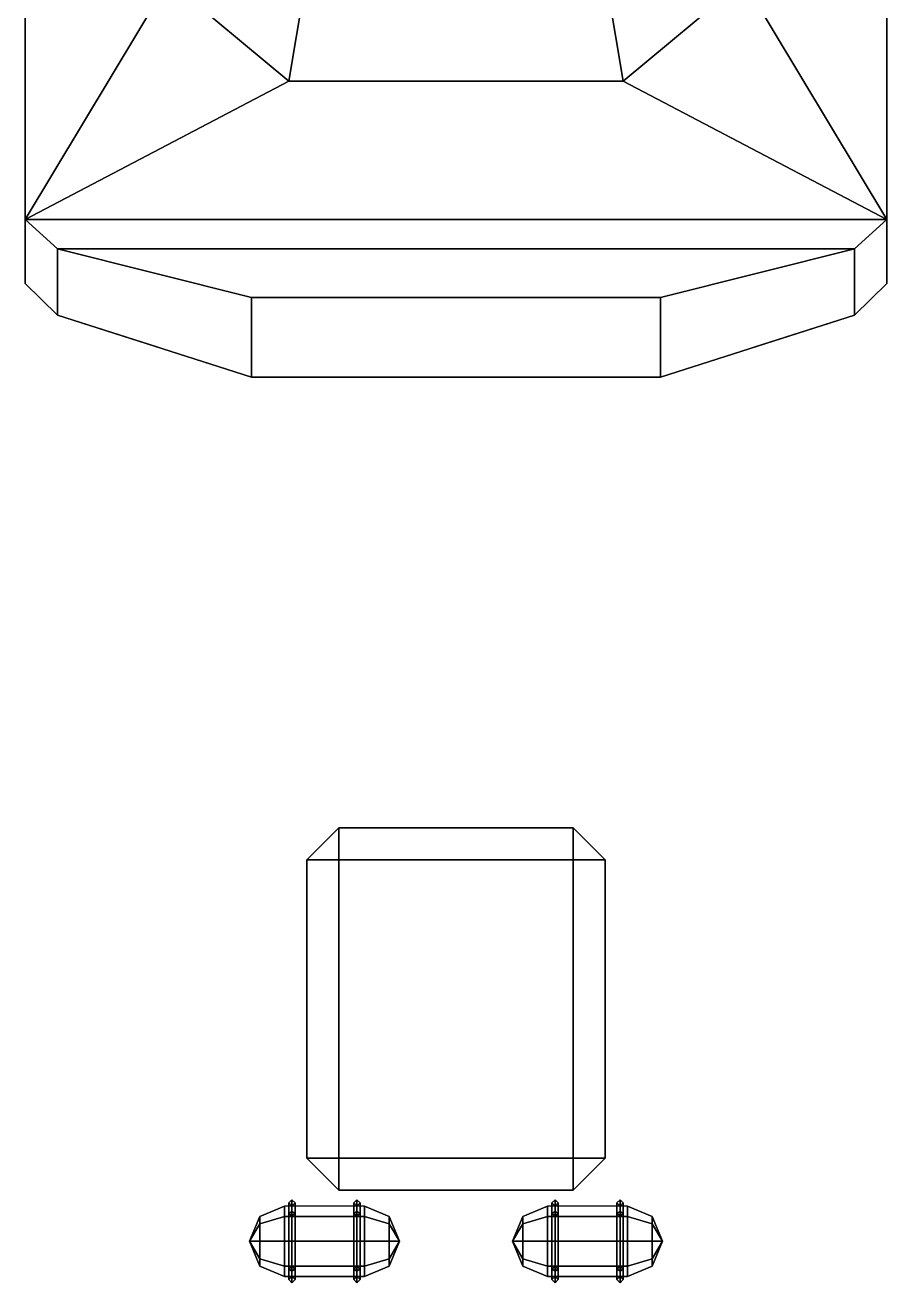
# Model space of a CAD drawing. Extents: x -4 to 4, y -35.9 to 36.
# Drawn here: x -4.05 to 4.05, y 1.58 to 13.38 of the extents above; entities that cross this region are included whole.
import ezdxf

# ---------------------------------------------------------------- set-up
doc = ezdxf.new("R2010")
doc.units = 0
doc.layers.add('SUPERSTRUCTURE', color=3, linetype='CONTINUOUS')

msp = doc.modelspace()

# ---------------------------------------------------------------- linework, layer by layer
at = {"layer": 'SUPERSTRUCTURE'}
for points in [[(-4.045, 27.41, 3.13), (-4.045, 10.96, 3.13), (-4.045, 11.56, 5.69), (-4.045, 26.49, 5.69)], [(-4.045, 27.41, 2.99), (-4.045, 10.96, 2.99), (-4.045, 10.96, 3.13), (-4.045, 27.41, 3.13)], [(4.045, 11.56, 5.69), (4.045, 10.96, 3.13), (4.045, 27.41, 3.13), (4.045, 26.49, 5.69)], [(4.045, 10.96, 3.13), (4.045, 10.96, 2.99), (4.045, 27.41, 2.99), (4.045, 27.41, 3.13)], [(-4.045, 26.49, 5.69), (-4.045, 11.56, 5.69), (-2.7, 13.8, 5.69), (-2.7, 24.18, 5.69)], [(2.7, 24.18, 5.69), (2.7, 13.8, 5.69), (4.045, 11.56, 5.69), (4.045, 26.49, 5.69)], [(-2.7, 13.8, 5.69), (-1.57, 12.86, 5.69), (-1.43, 13.7, 8.92), (-2.18, 14.23, 8.92)], [(1.43, 13.7, 8.92), (1.57, 12.86, 5.69), (2.7, 13.8, 5.69), (2.18, 14.23, 8.92)], [(-4.045, 11.56, 5.69), (-4.045, 11.56, 5.69), (-1.57, 12.86, 5.69), (-2.7, 13.8, 5.69)], [(-1.43, 13.7, 8.92), (-1.57, 12.86, 5.69), (1.57, 12.86, 5.69), (1.43, 13.7, 8.92)], [(1.57, 12.86, 5.69), (4.045, 11.56, 5.69), (4.045, 11.56, 5.69), (2.7, 13.8, 5.69)], [(-1.57, 12.86, 5.69), (-4.045, 11.56, 5.69), (4.045, 11.56, 5.69), (1.57, 12.86, 5.69)], [(-4.045, 11.56, 5.69), (-4.045, 10.96, 3.13), (-3.74, 10.662, 3.13), (-3.74, 11.284, 5.69)], [(-4.045, 11.56, 5.69), (-3.74, 11.284, 5.69), (3.74, 11.284, 5.69), (4.045, 11.56, 5.69)], [(3.74, 11.284, 5.69), (3.74, 10.662, 3.13), (4.045, 10.96, 3.13), (4.045, 11.56, 5.69)], [(-3.74, 11.284, 5.69), (-3.74, 10.662, 3.13), (-1.92, 10.08, 3.13), (-1.92, 10.83, 5.69)], [(-3.74, 11.284, 5.69), (-1.92, 10.83, 5.69), (1.92, 10.83, 5.69), (3.74, 11.284, 5.69)], [(1.92, 10.83, 5.69), (1.92, 10.08, 3.13), (3.74, 10.662, 3.13), (3.74, 11.284, 5.69)], [(-4.045, 10.96, 3.13), (-4.045, 10.96, 2.99), (-3.74, 10.662, 3.006), (-3.74, 10.662, 3.13)], [(3.74, 10.662, 3.13), (3.74, 10.662, 3.006), (4.045, 10.96, 2.99), (4.045, 10.96, 3.13)], [(-1.92, 10.83, 5.69), (-1.92, 10.08, 3.13), (1.92, 10.08, 3.13), (1.92, 10.83, 5.69)], [(-3.74, 10.662, 3.13), (-2.8, 10.362, 3.055), (-2.389, 10.23, 3.071), (-1.92, 10.08, 3.13)], [(-3.74, 10.662, 3.13), (-3.74, 10.662, 3.006), (-2.8, 10.362, 3.055)], [(1.92, 10.08, 3.13), (2.389, 10.23, 3.071), (2.8, 10.362, 3.055), (3.74, 10.662, 3.13)], [(2.8, 10.362, 3.055), (2.8, 10.362, 3.055), (3.74, 10.662, 3.006), (3.74, 10.662, 3.13)], [(-1.92, 10.08, 3.13), (-2.389, 10.23, 3.071), (-1.92, 10.08, 3.09), (-1.92, 10.08, 3.13)], [(-1.92, 10.08, 3.09), (-1.92, 10.08, 3.09), (-1.415, 10.08, 3.11), (-1.92, 10.08, 3.13)], [(-1.415, 10.08, 3.11), (-1.415, 10.08, 3.11), (0, 10.08, 3.13), (-1.92, 10.08, 3.13)], [(1.92, 10.08, 3.13), (0, 10.08, 3.13), (1.415, 10.08, 3.11)], [(1.92, 10.08, 3.13), (1.415, 10.08, 3.11), (1.92, 10.08, 3.09)], [(-1.1, 5.85, 3.54), (-1.4, 5.55, 3.54), (1.4, 5.55, 3.54), (1.1, 5.85, 3.54)], [(-1.1, 5.85, 3.114), (-1.4, 5.55, 3.11), (-1.4, 5.55, 3.54), (-1.1, 5.85, 3.54)], [(-1.1, 5.85, 3.54), (-1.4, 5.55, 3.54), (-1.1, 5.55, 3.79)], [(1.1, 5.85, 3.54), (1.1, 5.85, 3.114), (0, 5.85, 3.13), (-1.1, 5.85, 3.54)], [(1.1, 5.55, 3.79), (1.1, 5.85, 3.54), (-1.1, 5.85, 3.54), (-1.1, 5.55, 3.79)], [(0, 5.85, 3.13), (-1.1, 5.85, 3.114), (-1.1, 5.85, 3.54), (0, 5.85, 3.13)], [(1.4, 5.55, 3.54), (1.4, 5.55, 3.11), (1.1, 5.85, 3.114), (1.1, 5.85, 3.54)], [(1.1, 5.55, 3.79), (1.4, 5.55, 3.54), (1.1, 5.85, 3.54), (1.1, 5.55, 3.79)], [(-1.4, 5.55, 3.11), (-1.4, 2.75, 3.11), (-1.4, 2.75, 3.54), (-1.4, 5.55, 3.54)], [(-1.4, 5.55, 3.54), (-1.4, 2.75, 3.54), (-1.1, 2.75, 3.79), (-1.1, 5.55, 3.79)], [(-1.1, 5.55, 3.79), (-1.1, 2.75, 3.79), (1.1, 2.75, 3.79), (1.1, 5.55, 3.79)], [(1.1, 2.75, 3.79), (1.4, 2.75, 3.54), (1.4, 5.55, 3.54), (1.1, 5.55, 3.79)], [(1.4, 2.75, 3.54), (1.4, 2.75, 3.11), (1.4, 5.55, 3.11), (1.4, 5.55, 3.54)], [(-1.4, 2.75, 3.54), (-1.4, 2.75, 3.11), (-1.1, 2.45, 3.114), (-1.1, 2.45, 3.54)], [(-1.1, 2.75, 3.79), (-1.4, 2.75, 3.54), (-1.1, 2.45, 3.54), (-1.1, 2.75, 3.79)], [(1.1, 2.45, 3.54), (1.1, 2.75, 3.79), (-1.1, 2.75, 3.79), (-1.1, 2.45, 3.54)], [(1.1, 2.45, 3.114), (1.4, 2.75, 3.11), (1.4, 2.75, 3.54), (1.1, 2.45, 3.54)], [(1.1, 2.45, 3.54), (1.4, 2.75, 3.54), (1.1, 2.75, 3.79)], [(-1.1, 2.45, 3.54), (-1.1, 2.45, 3.114), (0, 2.45, 3.13), (1.1, 2.45, 3.54)], [(1.1, 2.45, 3.54), (0, 2.45, 3.13), (1.1, 2.45, 3.114)], [(-1.61, 2.3, 3.82), (-1.843, 2.203, 3.82), (-1.843, 2.135, 3.985), (-1.61, 2.203, 4.053)], [(-1.61, 2.203, 3.587), (-1.843, 2.135, 3.655), (-1.843, 2.203, 3.82), (-1.61, 2.3, 3.82)], [(-1.54, 2.36, 3.12), (-1.57, 2.33, 3.12), (-1.57, 2.33, 3.82), (-1.54, 2.36, 3.82)], [(-1.57, 2.23, 4.08), (-1.54, 2.251, 4.101), (-1.54, 2.36, 3.82), (-1.57, 2.33, 3.82)], [(-1.57, 2.33, 3.12), (-1.54, 2.3, 3.12), (-1.54, 2.3, 3.82), (-1.57, 2.33, 3.82)], [(-1.54, 2.209, 4.059), (-1.57, 2.23, 4.08), (-1.57, 2.33, 3.82), (-1.54, 2.3, 3.82)], [(-1.57, 1.97, 4.18), (-1.54, 1.97, 4.21), (-1.54, 2.251, 4.101), (-1.57, 2.23, 4.08)], [(-1.51, 2.33, 3.12), (-1.54, 2.36, 3.12), (-1.54, 2.36, 3.82), (-1.51, 2.33, 3.82)], [(-1.54, 2.251, 4.101), (-1.51, 2.23, 4.08), (-1.51, 2.33, 3.82), (-1.54, 2.36, 3.82)], [(-1.54, 2.3, 3.12), (-1.51, 2.33, 3.12), (-1.51, 2.33, 3.82), (-1.54, 2.3, 3.82)], [(-1.51, 2.23, 4.08), (-1.54, 2.209, 4.059), (-1.54, 2.3, 3.82), (-1.51, 2.33, 3.82)], [(-1.54, 1.97, 4.21), (-1.51, 1.97, 4.18), (-1.51, 2.23, 4.08), (-1.54, 2.251, 4.101)], [(-0.93, 2.36, 3.12), (-0.96, 2.33, 3.12), (-0.96, 2.33, 3.82), (-0.93, 2.36, 3.82)], [(-0.96, 2.23, 4.08), (-0.93, 2.251, 4.101), (-0.93, 2.36, 3.82), (-0.96, 2.33, 3.82)], [(-0.96, 2.33, 3.12), (-0.93, 2.3, 3.12), (-0.93, 2.3, 3.82), (-0.96, 2.33, 3.82)], [(-0.93, 2.209, 4.059), (-0.96, 2.23, 4.08), (-0.96, 2.33, 3.82), (-0.93, 2.3, 3.82)], [(-0.96, 1.97, 4.18), (-0.93, 1.97, 4.21), (-0.93, 2.251, 4.101), (-0.96, 2.23, 4.08)], [(-0.9, 2.33, 3.12), (-0.93, 2.36, 3.12), (-0.93, 2.36, 3.82), (-0.9, 2.33, 3.82)], [(-0.93, 2.251, 4.101), (-0.9, 2.23, 4.08), (-0.9, 2.33, 3.82), (-0.93, 2.36, 3.82)], [(-0.93, 2.3, 3.12), (-0.9, 2.33, 3.12), (-0.9, 2.33, 3.82), (-0.93, 2.3, 3.82)], [(-0.9, 2.23, 4.08), (-0.93, 2.209, 4.059), (-0.93, 2.3, 3.82), (-0.9, 2.33, 3.82)], [(-0.93, 1.97, 4.21), (-0.9, 1.97, 4.18), (-0.9, 2.23, 4.08), (-0.93, 2.251, 4.101)], [(-0.627, 2.135, 3.655), (-0.86, 2.203, 3.587), (-0.86, 2.3, 3.82), (-0.627, 2.203, 3.82)], [(-0.627, 2.203, 3.82), (-0.86, 2.3, 3.82), (-0.86, 2.203, 4.053), (-0.627, 2.135, 3.985)], [(0.86, 2.203, 3.587), (0.627, 2.135, 3.655), (0.627, 2.203, 3.82), (0.86, 2.3, 3.82)], [(0.86, 2.3, 3.82), (0.627, 2.203, 3.82), (0.627, 2.135, 3.985), (0.86, 2.203, 4.053)], [(0.93, 2.36, 3.12), (0.9, 2.33, 3.12), (0.9, 2.33, 3.82), (0.93, 2.36, 3.82)], [(0.9, 2.23, 4.08), (0.93, 2.251, 4.101), (0.93, 2.36, 3.82), (0.9, 2.33, 3.82)], [(0.9, 2.33, 3.12), (0.93, 2.3, 3.12), (0.93, 2.3, 3.82), (0.9, 2.33, 3.82)], [(0.93, 2.209, 4.059), (0.9, 2.23, 4.08), (0.9, 2.33, 3.82), (0.93, 2.3, 3.82)], [(0.9, 1.97, 4.18), (0.93, 1.97, 4.21), (0.93, 2.251, 4.101), (0.9, 2.23, 4.08)], [(0.96, 2.33, 3.12), (0.93, 2.36, 3.12), (0.93, 2.36, 3.82), (0.96, 2.33, 3.82)], [(0.93, 2.251, 4.101), (0.96, 2.23, 4.08), (0.96, 2.33, 3.82), (0.93, 2.36, 3.82)], [(0.93, 2.3, 3.12), (0.96, 2.33, 3.12), (0.96, 2.33, 3.82), (0.93, 2.3, 3.82)], [(0.96, 2.23, 4.08), (0.93, 2.209, 4.059), (0.93, 2.3, 3.82), (0.96, 2.33, 3.82)], [(0.93, 1.97, 4.21), (0.96, 1.97, 4.18), (0.96, 2.23, 4.08), (0.93, 2.251, 4.101)], [(1.54, 2.36, 3.12), (1.51, 2.33, 3.12), (1.51, 2.33, 3.82), (1.54, 2.36, 3.82)], [(1.51, 2.23, 4.08), (1.54, 2.251, 4.101), (1.54, 2.36, 3.82), (1.51, 2.33, 3.82)], [(1.51, 2.33, 3.12), (1.54, 2.3, 3.12), (1.54, 2.3, 3.82), (1.51, 2.33, 3.82)], [(1.54, 2.209, 4.059), (1.51, 2.23, 4.08), (1.51, 2.33, 3.82), (1.54, 2.3, 3.82)], [(1.51, 1.97, 4.18), (1.54, 1.97, 4.21), (1.54, 2.251, 4.101), (1.51, 2.23, 4.08)], [(1.57, 2.33, 3.12), (1.54, 2.36, 3.12), (1.54, 2.36, 3.82), (1.57, 2.33, 3.82)], [(1.54, 2.251, 4.101), (1.57, 2.23, 4.08), (1.57, 2.33, 3.82), (1.54, 2.36, 3.82)], [(1.54, 2.3, 3.12), (1.57, 2.33, 3.12), (1.57, 2.33, 3.82), (1.54, 2.3, 3.82)], [(1.57, 2.23, 4.08), (1.54, 2.209, 4.059), (1.54, 2.3, 3.82), (1.57, 2.33, 3.82)], [(1.54, 1.97, 4.21), (1.57, 1.97, 4.18), (1.57, 2.23, 4.08), (1.54, 2.251, 4.101)], [(1.843, 2.203, 3.82), (1.61, 2.3, 3.82), (1.61, 2.203, 4.053), (1.843, 2.135, 3.985)], [(1.843, 2.135, 3.655), (1.61, 2.203, 3.587), (1.61, 2.3, 3.82), (1.843, 2.203, 3.82)], [(-1.843, 2.203, 3.82), (-1.94, 1.97, 3.82), (-1.94, 1.97, 3.82), (-1.843, 2.135, 3.985)], [(-1.843, 2.135, 3.655), (-1.94, 1.97, 3.82), (-1.94, 1.97, 3.82), (-1.843, 2.203, 3.82)], [(-1.843, 2.135, 3.985), (-1.94, 1.97, 3.82), (-1.94, 1.97, 3.82), (-1.843, 1.97, 4.053)], [(-1.843, 1.97, 3.587), (-1.94, 1.97, 3.82), (-1.94, 1.97, 3.82), (-1.843, 2.135, 3.655)], [(-1.61, 2.203, 4.053), (-1.843, 2.135, 3.985), (-1.843, 1.97, 4.053), (-1.61, 1.97, 4.15)], [(-1.61, 1.97, 3.49), (-1.843, 1.97, 3.587), (-1.843, 2.135, 3.655), (-1.61, 2.203, 3.587)], [(-1.54, 1.97, 4.15), (-1.57, 1.97, 4.18), (-1.57, 2.23, 4.08), (-1.54, 2.209, 4.059)], [(-1.51, 1.97, 4.18), (-1.54, 1.97, 4.15), (-1.54, 2.209, 4.059), (-1.51, 2.23, 4.08)], [(-0.93, 1.97, 4.15), (-0.96, 1.97, 4.18), (-0.96, 2.23, 4.08), (-0.93, 2.209, 4.059)], [(-0.9, 1.97, 4.18), (-0.93, 1.97, 4.15), (-0.93, 2.209, 4.059), (-0.9, 2.23, 4.08)], [(-0.627, 1.97, 3.587), (-0.86, 1.97, 3.49), (-0.86, 2.203, 3.587), (-0.627, 2.135, 3.655)], [(-0.627, 2.135, 3.985), (-0.86, 2.203, 4.053), (-0.86, 1.97, 4.15), (-0.627, 1.97, 4.053)], [(-0.53, 1.97, 3.82), (-0.627, 2.135, 3.655), (-0.627, 2.203, 3.82), (-0.53, 1.97, 3.82)], [(-0.53, 1.97, 3.82), (-0.627, 2.203, 3.82), (-0.627, 2.135, 3.985), (-0.53, 1.97, 3.82)], [(-0.53, 1.97, 3.82), (-0.627, 1.97, 3.587), (-0.627, 2.135, 3.655), (-0.53, 1.97, 3.82)], [(-0.53, 1.97, 3.82), (-0.627, 2.135, 3.985), (-0.627, 1.97, 4.053), (-0.53, 1.97, 3.82)], [(0.627, 2.135, 3.655), (0.53, 1.97, 3.82), (0.53, 1.97, 3.82), (0.627, 2.203, 3.82)], [(0.627, 2.203, 3.82), (0.53, 1.97, 3.82), (0.53, 1.97, 3.82), (0.627, 2.135, 3.985)], [(0.627, 1.97, 3.587), (0.53, 1.97, 3.82), (0.53, 1.97, 3.82), (0.627, 2.135, 3.655)], [(0.627, 2.135, 3.985), (0.53, 1.97, 3.82), (0.53, 1.97, 3.82), (0.627, 1.97, 4.053)], [(0.86, 1.97, 3.49), (0.627, 1.97, 3.587), (0.627, 2.135, 3.655), (0.86, 2.203, 3.587)], [(0.86, 2.203, 4.053), (0.627, 2.135, 3.985), (0.627, 1.97, 4.053), (0.86, 1.97, 4.15)], [(0.93, 1.97, 4.15), (0.9, 1.97, 4.18), (0.9, 2.23, 4.08), (0.93, 2.209, 4.059)], [(0.96, 1.97, 4.18), (0.93, 1.97, 4.15), (0.93, 2.209, 4.059), (0.96, 2.23, 4.08)], [(1.54, 1.97, 4.15), (1.51, 1.97, 4.18), (1.51, 2.23, 4.08), (1.54, 2.209, 4.059)], [(1.57, 1.97, 4.18), (1.54, 1.97, 4.15), (1.54, 2.209, 4.059), (1.57, 2.23, 4.08)], [(1.843, 2.135, 3.985), (1.61, 2.203, 4.053), (1.61, 1.97, 4.15), (1.843, 1.97, 4.053)], [(1.843, 1.97, 3.587), (1.61, 1.97, 3.49), (1.61, 2.203, 3.587), (1.843, 2.135, 3.655)], [(1.94, 1.97, 3.82), (1.843, 2.203, 3.82), (1.843, 2.135, 3.985), (1.94, 1.97, 3.82)], [(1.94, 1.97, 3.82), (1.843, 2.135, 3.655), (1.843, 2.203, 3.82), (1.94, 1.97, 3.82)], [(1.94, 1.97, 3.82), (1.843, 2.135, 3.985), (1.843, 1.97, 4.053), (1.94, 1.97, 3.82)], [(1.94, 1.97, 3.82), (1.843, 1.97, 3.587), (1.843, 2.135, 3.655), (1.94, 1.97, 3.82)], [(-1.843, 1.805, 3.985), (-1.94, 1.97, 3.82), (-1.94, 1.97, 3.82), (-1.843, 1.737, 3.82)], [(-1.843, 1.97, 4.053), (-1.94, 1.97, 3.82), (-1.94, 1.97, 3.82), (-1.843, 1.805, 3.985)], [(-1.843, 1.805, 3.655), (-1.94, 1.97, 3.82), (-1.94, 1.97, 3.82), (-1.843, 1.97, 3.587)], [(-1.843, 1.737, 3.82), (-1.94, 1.97, 3.82), (-1.94, 1.97, 3.82), (-1.843, 1.805, 3.655)], [(-1.61, 1.97, 4.15), (-1.843, 1.97, 4.053), (-1.843, 1.805, 3.985), (-1.61, 1.737, 4.053)], [(-1.61, 1.737, 3.587), (-1.843, 1.805, 3.655), (-1.843, 1.97, 3.587), (-1.61, 1.97, 3.49)], [(-1.57, 1.97, 4.18), (-1.54, 1.97, 4.15), (-1.54, 1.731, 4.059), (-1.57, 1.71, 4.08)], [(-1.54, 1.97, 4.21), (-1.57, 1.97, 4.18), (-1.57, 1.71, 4.08), (-1.54, 1.689, 4.101)], [(-1.54, 1.97, 4.15), (-1.51, 1.97, 4.18), (-1.51, 1.71, 4.08), (-1.54, 1.731, 4.059)], [(-1.51, 1.97, 4.18), (-1.54, 1.97, 4.21), (-1.54, 1.689, 4.101), (-1.51, 1.71, 4.08)], [(-0.93, 1.97, 4.21), (-0.96, 1.97, 4.18), (-0.96, 1.71, 4.08), (-0.93, 1.689, 4.101)], [(-0.96, 1.97, 4.18), (-0.93, 1.97, 4.15), (-0.93, 1.731, 4.059), (-0.96, 1.71, 4.08)], [(-0.9, 1.97, 4.18), (-0.93, 1.97, 4.21), (-0.93, 1.689, 4.101), (-0.9, 1.71, 4.08)], [(-0.93, 1.97, 4.15), (-0.9, 1.97, 4.18), (-0.9, 1.71, 4.08), (-0.93, 1.731, 4.059)], [(-0.627, 1.805, 3.655), (-0.86, 1.737, 3.587), (-0.86, 1.97, 3.49), (-0.627, 1.97, 3.587)], [(-0.627, 1.97, 4.053), (-0.86, 1.97, 4.15), (-0.86, 1.737, 4.053), (-0.627, 1.805, 3.985)], [(-0.53, 1.97, 3.82), (-0.627, 1.805, 3.655), (-0.627, 1.97, 3.587), (-0.53, 1.97, 3.82)], [(-0.53, 1.97, 3.82), (-0.627, 1.737, 3.82), (-0.627, 1.805, 3.655), (-0.53, 1.97, 3.82)], [(-0.53, 1.97, 3.82), (-0.627, 1.805, 3.985), (-0.627, 1.737, 3.82), (-0.53, 1.97, 3.82)], [(-0.53, 1.97, 3.82), (-0.627, 1.97, 4.053), (-0.627, 1.805, 3.985), (-0.53, 1.97, 3.82)], [(0.627, 1.737, 3.82), (0.53, 1.97, 3.82), (0.53, 1.97, 3.82), (0.627, 1.805, 3.655)], [(0.627, 1.805, 3.655), (0.53, 1.97, 3.82), (0.53, 1.97, 3.82), (0.627, 1.97, 3.587)], [(0.627, 1.97, 4.053), (0.53, 1.97, 3.82), (0.53, 1.97, 3.82), (0.627, 1.805, 3.985)], [(0.627, 1.805, 3.985), (0.53, 1.97, 3.82), (0.53, 1.97, 3.82), (0.627, 1.737, 3.82)], [(0.86, 1.737, 3.587), (0.627, 1.805, 3.655), (0.627, 1.97, 3.587), (0.86, 1.97, 3.49)], [(0.86, 1.97, 4.15), (0.627, 1.97, 4.053), (0.627, 1.805, 3.985), (0.86, 1.737, 4.053)], [(0.93, 1.97, 4.21), (0.9, 1.97, 4.18), (0.9, 1.71, 4.08), (0.93, 1.689, 4.101)], [(0.9, 1.97, 4.18), (0.93, 1.97, 4.15), (0.93, 1.731, 4.059), (0.9, 1.71, 4.08)], [(0.96, 1.97, 4.18), (0.93, 1.97, 4.21), (0.93, 1.689, 4.101), (0.96, 1.71, 4.08)], [(0.93, 1.97, 4.15), (0.96, 1.97, 4.18), (0.96, 1.71, 4.08), (0.93, 1.731, 4.059)], [(1.51, 1.97, 4.18), (1.54, 1.97, 4.15), (1.54, 1.731, 4.059), (1.51, 1.71, 4.08)], [(1.54, 1.97, 4.21), (1.51, 1.97, 4.18), (1.51, 1.71, 4.08), (1.54, 1.689, 4.101)], [(1.54, 1.97, 4.15), (1.57, 1.97, 4.18), (1.57, 1.71, 4.08), (1.54, 1.731, 4.059)], [(1.57, 1.97, 4.18), (1.54, 1.97, 4.21), (1.54, 1.689, 4.101), (1.57, 1.71, 4.08)], [(1.843, 1.97, 4.053), (1.61, 1.97, 4.15), (1.61, 1.737, 4.053), (1.843, 1.805, 3.985)], [(1.843, 1.805, 3.655), (1.61, 1.737, 3.587), (1.61, 1.97, 3.49), (1.843, 1.97, 3.587)], [(1.94, 1.97, 3.82), (1.843, 1.97, 4.053), (1.843, 1.805, 3.985), (1.94, 1.97, 3.82)], [(1.94, 1.97, 3.82), (1.843, 1.805, 3.985), (1.843, 1.737, 3.82), (1.94, 1.97, 3.82)], [(1.94, 1.97, 3.82), (1.843, 1.737, 3.82), (1.843, 1.805, 3.655), (1.94, 1.97, 3.82)], [(1.94, 1.97, 3.82), (1.843, 1.805, 3.655), (1.843, 1.97, 3.587), (1.94, 1.97, 3.82)], [(-1.61, 1.737, 4.053), (-1.843, 1.805, 3.985), (-1.843, 1.737, 3.82), (-1.61, 1.64, 3.82)], [(-1.61, 1.64, 3.82), (-1.843, 1.737, 3.82), (-1.843, 1.805, 3.655), (-1.61, 1.737, 3.587)], [(-0.627, 1.737, 3.82), (-0.86, 1.64, 3.82), (-0.86, 1.737, 3.587), (-0.627, 1.805, 3.655)], [(-0.627, 1.805, 3.985), (-0.86, 1.737, 4.053), (-0.86, 1.64, 3.82), (-0.627, 1.737, 3.82)], [(0.86, 1.64, 3.82), (0.627, 1.737, 3.82), (0.627, 1.805, 3.655), (0.86, 1.737, 3.587)], [(0.86, 1.737, 4.053), (0.627, 1.805, 3.985), (0.627, 1.737, 3.82), (0.86, 1.64, 3.82)], [(1.843, 1.805, 3.985), (1.61, 1.737, 4.053), (1.61, 1.64, 3.82), (1.843, 1.737, 3.82)], [(1.843, 1.737, 3.82), (1.61, 1.64, 3.82), (1.61, 1.737, 3.587), (1.843, 1.805, 3.655)], [(-1.57, 1.71, 4.08), (-1.54, 1.731, 4.059), (-1.54, 1.64, 3.82), (-1.57, 1.61, 3.82)], [(-1.54, 1.689, 4.101), (-1.57, 1.71, 4.08), (-1.57, 1.61, 3.82), (-1.54, 1.58, 3.82)], [(-1.54, 1.731, 4.059), (-1.51, 1.71, 4.08), (-1.51, 1.61, 3.82), (-1.54, 1.64, 3.82)], [(-1.51, 1.71, 4.08), (-1.54, 1.689, 4.101), (-1.54, 1.58, 3.82), (-1.51, 1.61, 3.82)], [(-0.96, 1.71, 4.08), (-0.93, 1.731, 4.059), (-0.93, 1.64, 3.82), (-0.96, 1.61, 3.82)], [(-0.93, 1.689, 4.101), (-0.96, 1.71, 4.08), (-0.96, 1.61, 3.82), (-0.93, 1.58, 3.82)], [(-0.93, 1.731, 4.059), (-0.9, 1.71, 4.08), (-0.9, 1.61, 3.82), (-0.93, 1.64, 3.82)], [(-0.9, 1.71, 4.08), (-0.93, 1.689, 4.101), (-0.93, 1.58, 3.82), (-0.9, 1.61, 3.82)], [(0.9, 1.71, 4.08), (0.93, 1.731, 4.059), (0.93, 1.64, 3.82), (0.9, 1.61, 3.82)], [(0.93, 1.689, 4.101), (0.9, 1.71, 4.08), (0.9, 1.61, 3.82), (0.93, 1.58, 3.82)], [(0.93, 1.731, 4.059), (0.96, 1.71, 4.08), (0.96, 1.61, 3.82), (0.93, 1.64, 3.82)], [(0.96, 1.71, 4.08), (0.93, 1.689, 4.101), (0.93, 1.58, 3.82), (0.96, 1.61, 3.82)], [(1.51, 1.71, 4.08), (1.54, 1.731, 4.059), (1.54, 1.64, 3.82), (1.51, 1.61, 3.82)], [(1.54, 1.689, 4.101), (1.51, 1.71, 4.08), (1.51, 1.61, 3.82), (1.54, 1.58, 3.82)], [(1.54, 1.731, 4.059), (1.57, 1.71, 4.08), (1.57, 1.61, 3.82), (1.54, 1.64, 3.82)], [(1.57, 1.71, 4.08), (1.54, 1.689, 4.101), (1.54, 1.58, 3.82), (1.57, 1.61, 3.82)], [(-1.54, 1.64, 3.12), (-1.57, 1.61, 3.12), (-1.57, 1.61, 3.82), (-1.54, 1.64, 3.82)], [(-1.57, 1.61, 3.12), (-1.54, 1.58, 3.12), (-1.54, 1.58, 3.82), (-1.57, 1.61, 3.82)], [(-1.51, 1.61, 3.12), (-1.54, 1.64, 3.12), (-1.54, 1.64, 3.82), (-1.51, 1.61, 3.82)], [(-1.54, 1.58, 3.12), (-1.51, 1.61, 3.12), (-1.51, 1.61, 3.82), (-1.54, 1.58, 3.82)], [(-0.93, 1.64, 3.12), (-0.96, 1.61, 3.12), (-0.96, 1.61, 3.82), (-0.93, 1.64, 3.82)], [(-0.96, 1.61, 3.12), (-0.93, 1.58, 3.12), (-0.93, 1.58, 3.82), (-0.96, 1.61, 3.82)], [(-0.9, 1.61, 3.12), (-0.93, 1.64, 3.12), (-0.93, 1.64, 3.82), (-0.9, 1.61, 3.82)], [(-0.93, 1.58, 3.12), (-0.9, 1.61, 3.12), (-0.9, 1.61, 3.82), (-0.93, 1.58, 3.82)], [(0.93, 1.64, 3.12), (0.9, 1.61, 3.12), (0.9, 1.61, 3.82), (0.93, 1.64, 3.82)], [(0.9, 1.61, 3.12), (0.93, 1.58, 3.12), (0.93, 1.58, 3.82), (0.9, 1.61, 3.82)], [(0.96, 1.61, 3.12), (0.93, 1.64, 3.12), (0.93, 1.64, 3.82), (0.96, 1.61, 3.82)], [(0.93, 1.58, 3.12), (0.96, 1.61, 3.12), (0.96, 1.61, 3.82), (0.93, 1.58, 3.82)], [(1.54, 1.64, 3.12), (1.51, 1.61, 3.12), (1.51, 1.61, 3.82), (1.54, 1.64, 3.82)], [(1.51, 1.61, 3.12), (1.54, 1.58, 3.12), (1.54, 1.58, 3.82), (1.51, 1.61, 3.82)], [(1.57, 1.61, 3.12), (1.54, 1.64, 3.12), (1.54, 1.64, 3.82), (1.57, 1.61, 3.82)], [(1.54, 1.58, 3.12), (1.57, 1.61, 3.12), (1.57, 1.61, 3.82), (1.54, 1.58, 3.82)]]:
    msp.add_3dface(points, dxfattribs=at)

# ---------------------------------------------------------------- meshes
mesh = msp.add_polymesh((2, 8), dxfattribs=dict(at, n_close=True))
for k, corner in enumerate([(-1.61, 2.3, 3.82), (-1.61, 2.203, 4.053), (-1.61, 1.97, 4.15), (-1.61, 1.737, 4.053), (-1.61, 1.64, 3.82), (-1.61, 1.737, 3.587), (-1.61, 1.97, 3.49), (-1.61, 2.203, 3.587), (-0.86, 2.3, 3.82), (-0.86, 2.203, 4.053), (-0.86, 1.97, 4.15), (-0.86, 1.737, 4.053), (-0.86, 1.64, 3.82), (-0.86, 1.737, 3.587), (-0.86, 1.97, 3.49), (-0.86, 2.203, 3.587)]):
    mesh.set_mesh_vertex(divmod(k, 8), corner)
mesh = msp.add_polymesh((2, 8), dxfattribs=dict(at, n_close=True))
for k, corner in enumerate([(0.86, 2.3, 3.82), (0.86, 2.203, 4.053), (0.86, 1.97, 4.15), (0.86, 1.737, 4.053), (0.86, 1.64, 3.82), (0.86, 1.737, 3.587), (0.86, 1.97, 3.49), (0.86, 2.203, 3.587), (1.61, 2.3, 3.82), (1.61, 2.203, 4.053), (1.61, 1.97, 4.15), (1.61, 1.737, 4.053), (1.61, 1.64, 3.82), (1.61, 1.737, 3.587), (1.61, 1.97, 3.49), (1.61, 2.203, 3.587)]):
    mesh.set_mesh_vertex(divmod(k, 8), corner)

doc.saveas('drawing.dxf')
